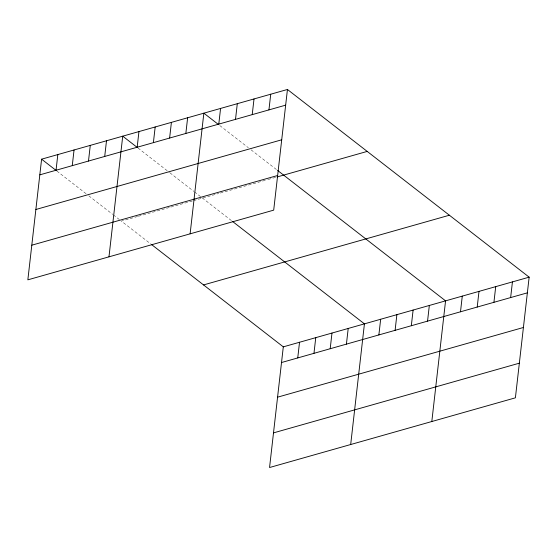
<?xml version="1.0" encoding="UTF-8"?>
<svg xmlns="http://www.w3.org/2000/svg" width="557" height="557" viewBox="0 0 557 557"><rect width="100%" height="100%" fill="white"/><g stroke="black" fill="none" stroke-linecap="round" stroke-linejoin="round"><path stroke-width="0.42" stroke-dasharray="2.79 2.09" d="M137.586 216.513L121.363 221.108L150.71 243.903M138.401 216.283L170.038 207.308M170.853 207.079L192.757 200.868M193.564 200.638L218.713 193.509M220.335 193.049L267.395 179.709M268.202 179.479L276.321 177.182M219.813 125.562L248.394 147.758M251.047 149.819L276.975 169.948M138.018 148.044L169.258 172.301M169.92 172.823L193.85 191.399M194.511 191.914L231.837 220.899M56.884 171.048L86.133 193.752M88.793 195.82L112.723 214.403M113.384 214.918L119.365 219.562"/><path stroke-width="0.84" d="M41.601 159.177L27.85 279.837L273.696 210.142L287.447 89.475L41.601 159.177L56.222 170.533M56.041 170.247L57.824 154.574M72.264 165.652L74.053 149.972M88.493 161.05L90.276 145.377M104.716 156.447L106.498 140.775M108.977 256.84L122.728 136.173L137.349 147.528M137.168 147.25L138.951 131.577M153.391 142.648L155.18 126.975M169.62 138.045L171.403 122.373M185.843 133.45L187.632 117.778M190.111 233.843L203.855 113.175L218.483 124.531M218.79 124.107L220.572 108.434M235.507 119.372L237.296 103.693M252.224 114.631L254.013 98.958M268.94 109.889L270.73 94.217M151.365 244.405L283.304 346.858L269.553 467.525L515.399 397.823L529.15 277.163L287.447 89.475M297.744 357.935L299.527 342.256M313.967 353.333L315.756 337.66M330.197 348.731L331.979 333.058M346.419 344.135L348.209 328.456M350.687 444.521L364.431 323.861L232.492 221.407M378.871 334.931L380.661 319.258M395.101 330.329L396.883 314.656M411.324 325.734L413.113 310.061M427.553 321.131L429.336 305.459M431.814 421.524L445.565 300.857L277.637 170.463M460.493 311.795L462.282 296.115M477.21 307.053L478.999 291.381M493.927 302.312L495.716 286.639M510.644 297.577L512.433 281.898M39.812 174.849L285.657 105.155M35.864 209.495L281.71 139.8M31.798 245.191L277.644 175.497M277.128 176.952L367.209 151.413M203.542 284.926L449.388 215.225M283.304 346.858L529.15 277.163M281.515 362.53L527.361 292.836M277.567 397.183L523.42 327.481M273.501 432.88L519.347 363.178"/></g></svg>
